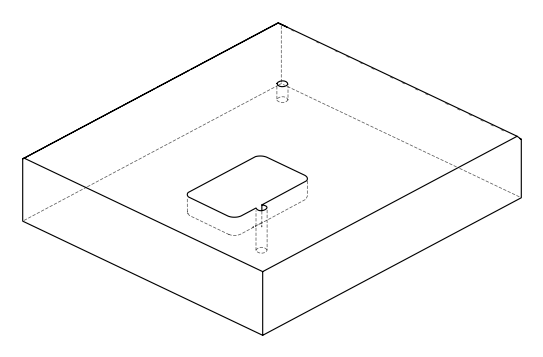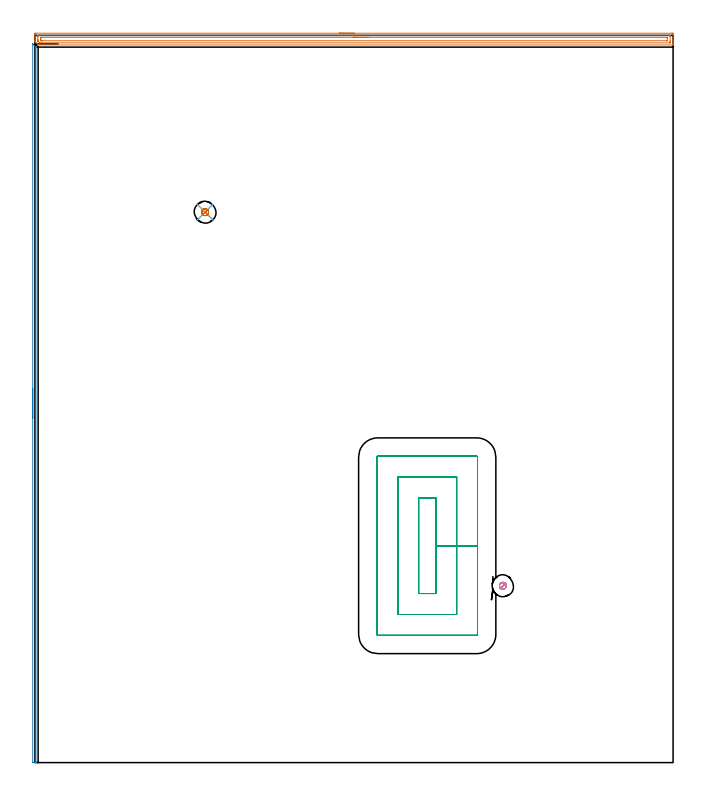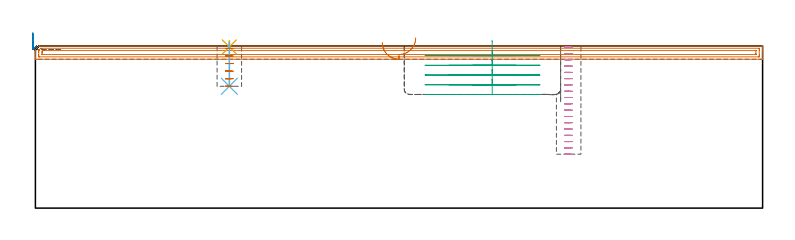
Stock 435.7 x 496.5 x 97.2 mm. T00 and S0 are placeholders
(PLAN: 7 operations, 5 tool changes, 26.3 min)
(1 AREA_MILL | FG_CHAMFER_SURFACE | UGT0205_001 | 10.67 min | 13945 mm3)
(2 AREA_MILL_1 | FG_CHAMFER_SURFACE_1 | UGT0205_001 | 4.07 min | 1182 mm3)
(3 MILL_RECTANGULAR_POCKET | POCKET_RECTANGULAR_STRAIGHT | NXT0201_007 | Follow Part, ap 6.25, ae 75% | 9.03 min | 396310 mm3)
(4 MILL_BLIND_HOLE_FROM_SOLID_MATERIAL | STEP1POCKET | NXT0201_010 | Spiral | 1.82 min | 10445 mm3)
(5 SPOT_DRILL | STEP1POCKET_1 | NXT0321_9005460120000 | 0.03 min | 23 mm3)
(6 DRILL_BLIND_HOLE_INTO_CENTER | STEP1POCKET_1 | NXT0301_128 | 0.11 min | 2588 mm3)
(7 MILL_ROUGH_BLIND_HOLE_CONTOUR | STEP1POCKET_1 | NXT0201_010 | Spiral | 0.61 min | 1499 mm3)
(TOOL UGT0205_001 | Chamfer Mill 20 x 3 x 45 deg. | D20 FL50 Z2)
(TOOL NXT0201_007 | ENDMILL 25mm [R216.25-25050GCK54P 1620] | D25 R3 FL54 Z5)
(TOOL NXT0201_010 | ENDMILL 10mm [2P460-1000-NA 1630] | D10 FL30 Z6)
(TOOL NXT0321_9005460120000 | NC Spot Drill, 142deg, 12mm, Carbide, Uncoated | D12 PA142 FL30 Z2)
(TOOL NXT0301_128 | Carbide Drill 12mm [861.1-1200-036A1-GP GC34] | D12 PA150 FL37.4 Z2)
(OP 1 AREA_MILL)
G17 G21 G94 G90
T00 M6
G54
G17 G0 G90 X207.85 Y498. S1061 M3
G43 Z107.2 H0
Z99.2
G94 G1 X207.888 Z98.328 F250.
X208.002 Z97.463
X208.191 Z96.612
X208.453 Z95.78
X208.787 Z94.974
X209.19 Z94.2
X209.658 Z93.464
X210.19 Z92.772
X210.779 Z92.129
X211.422 Z91.54
X212.114 Z91.008
X212.85 Z90.54
X213.624 Z90.137
X214.43 Z89.803
X215.262 Z89.541
X216.114 Z89.352
X216.978 Z89.238
X217.85 Z89.2
X434.599
X435.074 Y497.999 Z89.201
X435.544 Y497.995 Z89.203
X435.691 Y497.992 Z89.206
X435.7 Y497.531 Z89.666
Y493.117 Z94.077
Y491.706 Z95.491
Y491.352 Z95.843
Y490.644 Z96.555
Y490.376 Z96.824
X435.692 Y490.011 Z97.18
X435.691 Y490.003 Z97.188
X435.522 Y490. Z97.2
X2.414
X2.194 Y490.004 Z97.189
X1.991 Y490.208 Z96.991
X0.924 Y491.275 Z95.923
X0.846 Y491.352 Z95.844
X0.631 Y491.569 Z95.631
X0.165 Y492.034 Z95.165
X0.03 Y492.173 Z95.025
X0.006 Y492.205 Z94.992
X0.003 Y492.235 Z94.963
X0. Y492.279 Z94.919
Y492.324 Z94.875
Y493.117 Z94.077
Y495.236 Z91.961
Y496.648 Z90.548
Y497.266 Z89.93
X0.003 Y497.531 Z89.665
X0.009 Y497.991 Z89.205
X0.157 Y497.994 Z89.203
X0.626 Y498. Z89.2
X217.85
Y496.586 Z90.614
X433.286 Y496.585 Z90.615
X433.35
X433.669 Y496.579 Z90.621
X433.69 Y496.475 Z90.725
X433.697 Y496.243 Z90.957
X433.699 Y495.765 Z91.435
X433.7 Y495.357 Z91.843
Y492.709 Z94.491
X433.699 Y492.235 Z94.965
X433.697 Y491.829 Z95.371
X433.69 Y491.424 Z95.776
X433.286 Y491.416 Z95.784
X433.222 Y491.415 Z95.785
X4.138 Y491.414 Z95.786
X3.308 Y491.42 Z95.78
X3.238 Y491.421 Z95.779
X2.415 Y492.235 Z94.965
X2.193 Y492.459 Z94.741
X2.084 Y492.57 Z94.63
X2.033 Y492.627 Z94.573
X2.01 Y492.656 Z94.544
X2.008 Y492.709 Z94.491
X2.003 Y493.117 Z94.083
X2. Y493.526 Z93.674
Y494. Z93.2
Y495.291 Z91.909
X2.001 Y495.765 Z91.435
X2.003 Y496.172 Z91.028
X2.01 Y496.576 Z90.624
X2.414 Y496.584 Z90.616
X2.478 Y496.585 Z90.615
X217.85 Y496.586 Z90.614
Y495.172 Z92.028
X431.498 Y495.171 Z92.029
X431.596 Y495.17 Z92.03
X431.673 Y495.167 Z92.033
X431.689 Y495.165 Z92.035
X431.692 Y495.138 Z92.062
X431.696 Y495.082 Z92.118
X431.699 Y494.883 Z92.317
X431.7 Y494.684 Z92.516
X431.698 Y492.92 Z94.28
X431.693 Y492.852 Z94.348
X431.69 Y492.835 Z94.366
X431.68 Y492.833 Z94.367
X431.644 Y492.831 Z94.369
X431.498 Y492.829 Z94.371
X5.096
X4.492 Y492.83 Z94.37
X4.348 Y492.833 Z94.367
X4.28 Y492.835 Z94.365
X4.202 Y492.908 Z94.292
X4.01 Y493.117 Z94.083
X4.004 Y493.313 Z93.887
X4.001 Y494. Z93.2
X4. Y494.199 Z93.001
Y494.883 Z92.317
X4.002 Y495.08 Z92.12
X4.007 Y495.148 Z92.052
X4.011 Y495.165 Z92.035
X4.021 Y495.167 Z92.033
X4.056 Y495.169 Z92.031
X4.202 Y495.171 Z92.029
X217.85 Y495.172 Z92.028
X218.722 Z92.067
X219.586 Z92.18
X220.438 Z92.369
X221.27 Z92.632
X222.076 Z92.965
X222.85 Z93.368
X223.586 Z93.837
X224.278 Z94.368
X224.921 Z94.957
X225.51 Z95.601
X226.042 Z96.293
X226.51 Z97.028
X226.913 Z97.802
X227.247 Z98.608
X227.509 Z99.44
X227.698 Z100.292
X227.812 Z101.157
X227.85 Z102.028
G0 Z107.2
M5
M2
(OP 2 AREA_MILL_1)
G17 G21 G94 G90
T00 M6
G54
G17 G0 G90 X-1.5 Y235.35 S1061 M3
G43 Z107.2 H0
Z105.
G94 G1 Y235.388 Z104.128 F250.
Y235.502 Z103.264
Y235.691 Z102.412
Y235.953 Z101.58
Y236.287 Z100.774
Y236.69 Z100.
Y237.158 Z99.264
Y237.69 Z98.572
Y238.279 Z97.929
Y238.922 Z97.34
Y239.614 Z96.808
Y240.35 Z96.34
Y241.124 Z95.937
Y241.93 Z95.603
Y242.762 Z95.341
Y243.614 Z95.152
Y244.478 Z95.038
Y245.35 Z95.
Y490.576
X-1.496 Y490.649 Z95.003
X-1.492 Y490.681 Z95.004
X-1.399 Y490.599 Z95.1
X-0.884 Y490.084 Z95.615
X0.477 Y488.723 Z96.977
X0.637 Y488.561 Z97.134
X0.696 Y488.495 Z97.189
X0.7 Y488.298 Z97.2
Y0.169
X0.697 Y0.01 Z97.188
X0.613 Y0.004 Z97.105
X0.523 Y0. Z97.022
X0.256 Z96.756
X-0.4 Z96.094
X-0.728 Z95.768
X-1.12 Z95.376
X-1.266 Y0.002 Z95.23
X-1.491 Y0.005 Z95.005
X-1.494 Y0.051 Z95.003
X-1.499 Y0.169 Z95.001
X-1.5 Y0.29 Z95.
Y245.35
Y246.222 Z95.038
Y247.086 Z95.152
Y247.938 Z95.341
Y248.77 Z95.603
Y249.576 Z95.937
Y250.35 Z96.34
Y251.086 Z96.808
Y251.778 Z97.34
Y252.421 Z97.929
Y253.01 Z98.572
Y253.542 Z99.264
Y254.01 Z100.
Y254.413 Z100.774
Y254.747 Z101.58
Y255.009 Z102.412
Y255.198 Z103.264
Y255.312 Z104.128
Y255.35 Z105.
G0 Z107.2
M5
M2
(OP 3 MILL_RECTANGULAR_POCKET)
G17 G21 G94 G90
T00 M6
G54
G17 G0 G90 X273.433 Y115.4 S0 M3
G43 Z107.2 H1
Z100.2
G94 G1 X273.7 Z100.128 F250.
Y148.05 Z91.38
Y180.7 F500.
X262.
Y115.4
X273.7
Y148.05
X287.95
Y194.95
X247.75
Y101.15
X287.95
Y148.05
X302.2
Y208.6
G3 X301.6 Y209.2 R0.6
G1 X234.1
G3 X233.5 Y208.6 R0.6
G1 Y87.5
G3 X234.1 Y86.9 R0.6
G1 X301.6
G3 X302.2 Y87.5 R0.6
G1 Y148.05
Y149.05
G0 X273.433 Y115.4 Z94.38
G1 X273.7 Z94.308 F250.
Y148.05 Z85.56
Y180.7 F500.
X262.
Y115.4
X273.7
Y148.05
X287.95
Y194.95
X247.75
Y101.15
X287.95
Y148.05
X302.2
Y208.6
G3 X301.6 Y209.2 R0.6
G1 X234.1
G3 X233.5 Y208.6 R0.6
G1 Y87.5
G3 X234.1 Y86.9 R0.6
G1 X301.6
G3 X302.2 Y87.5 R0.6
G1 Y148.05
Y149.05
G0 X273.433 Y115.4 Z88.56
G1 X273.7 Z88.489 F250.
Y148.05 Z79.74
Y180.7 F500.
X262.
Y115.4
X273.7
Y148.05
X287.95
Y194.95
X247.75
Y101.15
X287.95
Y148.05
X302.2
Y208.6
G3 X301.6 Y209.2 R0.6
G1 X234.1
G3 X233.5 Y208.6 R0.6
G1 Y87.5
G3 X234.1 Y86.9 R0.6
G1 X301.6
G3 X302.2 Y87.5 R0.6
G1 Y148.05
Y149.05
G0 X273.433 Y115.4 Z82.74
G1 X273.7 Z82.669 F250.
Y148.05 Z73.92
Y180.7 F500.
X262.
Y115.4
X273.7
Y148.05
X287.95
Y194.95
X247.75
Y101.15
X287.95
Y148.05
X302.2
Y208.6
G3 X301.6 Y209.2 R0.6
G1 X234.1
G3 X233.5 Y208.6 R0.6
G1 Y87.5
G3 X234.1 Y86.9 R0.6
G1 X301.6
G3 X302.2 Y87.5 R0.6
G1 Y148.05
Y149.05
G0 X273.433 Y115.4 Z76.92
G1 X273.7 Z76.849 F250.
Y148.05 Z68.1
Y180.7 F500.
X262.
Y115.4
X273.7
Y148.05
X287.95
Y194.95
X247.75
Y101.15
X287.95
Y148.05
X302.2
Y208.6
G3 X301.6 Y209.2 R0.6
G1 X234.1
G3 X233.5 Y208.6 R0.6
G1 Y87.5
G3 X234.1 Y86.9 R0.6
G1 X301.6
G3 X302.2 Y87.5 R0.6
G1 Y148.05
Y149.05
G0 Z107.2
M5
M2
(OP 4 MILL_BLIND_HOLE_FROM_SOLID_MATERIAL)
G17 G21 G94 G90
T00 M6
G54
G17 G0 G90 X319.5 Y120.7 S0 M3
G43 Z107.2 H1
Z96.428
G94 G3 X319.703 Y122.847 R1.083 F250.
X317.192 Y121.14 R2.147
X319.06 Y118.392 R2.35
X317.192 Y121.14 R-2.35
X318.126 Y119.766 R1.175
X319.5 Y120.7 R1.175
G0 Z92.656
G3 X319.703 Y122.847 R1.083
X317.192 Y121.14 R2.147
X319.06 Y118.392 R2.35
X317.192 Y121.14 R-2.35
X318.126 Y119.766 R1.175
X319.5 Y120.7 R1.175
G0 Z88.883
G3 X319.703 Y122.847 R1.083
X317.192 Y121.14 R2.147
X319.06 Y118.392 R2.35
X317.192 Y121.14 R-2.35
X318.126 Y119.766 R1.175
X319.5 Y120.7 R1.175
G0 Z85.111
G3 X319.703 Y122.847 R1.083
X317.192 Y121.14 R2.147
X319.06 Y118.392 R2.35
X317.192 Y121.14 R-2.35
X318.126 Y119.766 R1.175
X319.5 Y120.7 R1.175
G0 Z81.339
G3 X319.703 Y122.847 R1.083
X317.192 Y121.14 R2.147
X319.06 Y118.392 R2.35
X317.192 Y121.14 R-2.35
X318.126 Y119.766 R1.175
X319.5 Y120.7 R1.175
G0 Z77.567
G3 X319.703 Y122.847 R1.083
X317.192 Y121.14 R2.147
X319.06 Y118.392 R2.35
X317.192 Y121.14 R-2.35
X318.126 Y119.766 R1.175
X319.5 Y120.7 R1.175
G0 Z73.794
G3 X319.703 Y122.847 R1.083
X317.192 Y121.14 R2.147
X319.06 Y118.392 R2.35
X317.192 Y121.14 R-2.35
X318.126 Y119.766 R1.175
X319.5 Y120.7 R1.175
G0 Z70.022
G3 X319.703 Y122.847 R1.083
X317.192 Y121.14 R2.147
X319.06 Y118.392 R2.35
X317.192 Y121.14 R-2.35
X318.126 Y119.766 R1.175
X319.5 Y120.7 R1.175
G0 Z66.25
G3 X319.703 Y122.847 R1.083
X317.192 Y121.14 R2.147
X319.06 Y118.392 R2.35
X317.192 Y121.14 R-2.35
X318.126 Y119.766 R1.175
X319.5 Y120.7 R1.175
G0 Z62.478
G3 X319.703 Y122.847 R1.083
X317.192 Y121.14 R2.147
X319.06 Y118.392 R2.35
X317.192 Y121.14 R-2.35
X318.126 Y119.766 R1.175
X319.5 Y120.7 R1.175
G0 Z58.706
G3 X319.703 Y122.847 R1.083
X317.192 Y121.14 R2.147
X319.06 Y118.392 R2.35
X317.192 Y121.14 R-2.35
X318.126 Y119.766 R1.175
X319.5 Y120.7 R1.175
G0 Z54.933
G3 X319.703 Y122.847 R1.083
X317.192 Y121.14 R2.147
X319.06 Y118.392 R2.35
X317.192 Y121.14 R-2.35
X318.126 Y119.766 R1.175
X319.5 Y120.7 R1.175
G0 Z51.161
G3 X319.703 Y122.847 R1.083
X317.192 Y121.14 R2.147
X319.06 Y118.392 R2.35
X317.192 Y121.14 R-2.35
X318.126 Y119.766 R1.175
X319.5 Y120.7 R1.175
G0 Z47.389
G3 X319.703 Y122.847 R1.083
X317.192 Y121.14 R2.147
X319.06 Y118.392 R2.35
X317.192 Y121.14 R-2.35
X318.126 Y119.766 R1.175
X319.5 Y120.7 R1.175
G0 Z43.617
G3 X319.703 Y122.847 R1.083
X317.192 Y121.14 R2.147
X319.06 Y118.392 R2.35
X317.192 Y121.14 R-2.35
X318.126 Y119.766 R1.175
X319.5 Y120.7 R1.175
G0 Z39.844
G3 X319.703 Y122.847 R1.083
X317.192 Y121.14 R2.147
X319.06 Y118.392 R2.35
X317.192 Y121.14 R-2.35
X318.126 Y119.766 R1.175
X319.5 Y120.7 R1.175
G0 Z36.072
G3 X319.703 Y122.847 R1.083
X317.192 Y121.14 R2.147
X319.06 Y118.392 R2.35
X317.192 Y121.14 R-2.35
X318.126 Y119.766 R1.175
X319.5 Y120.7 R1.175
G0 Z32.3
G3 X319.703 Y122.847 R1.083
X317.192 Y121.14 R2.147
X319.06 Y118.392 R2.35
X317.192 Y121.14 R-2.35
X318.126 Y119.766 R1.175
X319.5 Y120.7 R1.175
G0 Z107.2
M5
M2
(OP 5 SPOT_DRILL)
G17 G21 G94 G90
T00 M6
G54
G17 G0 G90 X116.2 Y375.8 S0 M3
G43 Z107.2 H0
G94 G81 G98 Z96.567 F250. R100.2
G80
M5
M2
(OP 6 DRILL_BLIND_HOLE_INTO_CENTER)
G17 G21 G94 G90
T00 M6
G54
G17 G0 G90 X116.2 Y375.8 S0 M3
G43 Z107.2 H1
G94 G81 G98 Z73. F250. R99.2
G80
M5
M2
(OP 7 MILL_ROUGH_BLIND_HOLE_CONTOUR)
G17 G21 G94 G90
T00 M6
G54
G17 G0 G90 X116.2 Y375.8 S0 M3
G43 Z107.2 H1
Z95.667
G94 G3 X116.403 Y377.947 R1.083 F250.
X113.892 Y376.24 R2.147
X115.76 Y373.492 R2.35
X113.892 Y376.24 R-2.35
X114.826 Y374.866 R1.175
X116.2 Y375.8 R1.175
G0 Z91.133
G3 X116.403 Y377.947 R1.083
X113.892 Y376.24 R2.147
X115.76 Y373.492 R2.35
X113.892 Y376.24 R-2.35
X114.826 Y374.866 R1.175
X116.2 Y375.8 R1.175
G0 Z86.6
G3 X116.403 Y377.947 R1.083
X113.892 Y376.24 R2.147
X115.76 Y373.492 R2.35
X113.892 Y376.24 R-2.35
X114.826 Y374.866 R1.175
X116.2 Y375.8 R1.175
G0 Z82.067
G3 X116.403 Y377.947 R1.083
X113.892 Y376.24 R2.147
X115.76 Y373.492 R2.35
X113.892 Y376.24 R-2.35
X114.826 Y374.866 R1.175
X116.2 Y375.8 R1.175
G0 Z77.533
G3 X116.403 Y377.947 R1.083
X113.892 Y376.24 R2.147
X115.76 Y373.492 R2.35
X113.892 Y376.24 R-2.35
X114.826 Y374.866 R1.175
X116.2 Y375.8 R1.175
G0 Z73.
G3 X116.403 Y377.947 R1.083
X113.892 Y376.24 R2.147
X115.76 Y373.492 R2.35
X113.892 Y376.24 R-2.35
X114.826 Y374.866 R1.175
X116.2 Y375.8 R1.175
G0 Z107.2
M5
M2
